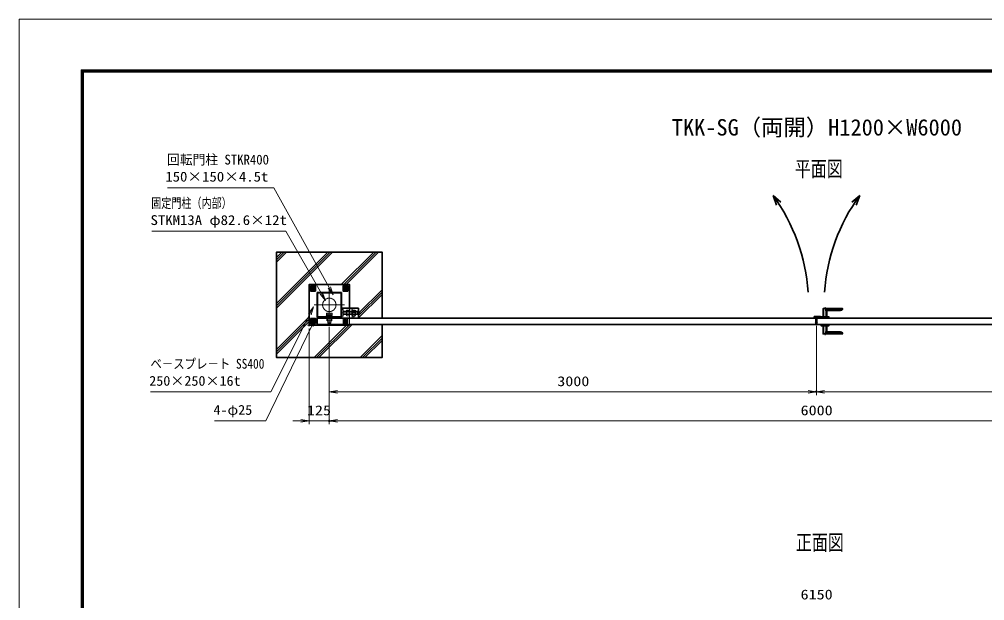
# Model space of a CAD drawing. Units: millimetres, scale not verified. Extents: x -5940 to 5940, y -4200 to 4200.
# Drawn here: x -5940 to 7, y 622 to 4200 of the extents above; entities that cross this region are included whole.
import ezdxf
from ezdxf.enums import TextEntityAlignment as Align

# ---------------------------------------------------------------- set-up
doc = ezdxf.new("R2010")
doc.units = ezdxf.units.MM
doc.header["$LTSCALE"] = 20
doc.header["$PDMODE"] = 32
doc.header["$PDSIZE"] = 10
for name, pattern in [('DASHED', [7.5, 6, -1.5]), ('USER1', [18, 12, -1.5, 3, -1.5]), ('USER2', [9, 6, -0.75, 1.5, -0.75]), ('USER3', [3.75, 3, -0.75])]:
    doc.linetypes.add(name, pattern=pattern)
for name, color, linetype, lineweight in [('0-0_D-TTL', 7, 'Continuous', 18), ('0-1_外形線', 7, 'Continuous', 35), ('0-2_軸線', 200, 'USER1', 15), ('0-4_細線', 2, 'Continuous', 35), ('0-5_寸法線', 4, 'Continuous', 18), ('0-6_0', 7, 'Continuous', 18), ('0-9_隠れ線', 140, 'DASHED', 18), ('0-A_ハッチング', 253, 'Continuous', 13), ('0-B_AM_3N', 140, 'USER3', 25), ('0-C_AM_7N', 6, 'USER2', 18), ('0-D_AM_0N', 7, 'Continuous', 50), ('0-E_AM_4N', 4, 'Continuous', 25)]:
    doc.layers.add(name, color=color, linetype=linetype, lineweight=lineweight)
doc.layers.add('0-7_Defpoints', color=7, linetype='Continuous')
doc.layers.add('0-8_文字', color=254, linetype='Continuous')
doc.styles.add('ＭＳ ゴシック', font='')
doc.styles.get('ＭＳ ゴシック').set_extended_font_data('MS Gothic')

# ---------------------------------------------------------------- blocks, each defined once
blk = doc.blocks.new('_Open')
at = {"layer": '0-6_0'}
blk.add_line((-20, 3.333), (0, 0), dxfattribs=at)
blk.add_lwpolyline([(-20, -3.333), (0, 0), (-20, 0)], dxfattribs=at)
blk = doc.blocks.new('S20')
at = {"layer": '0-5_寸法線'}
for points in [[(-17348147.9, 58570173.2), (-17335079.9, 58570173.2), (-17328228.5, 58557880.6), (-17327741.6, 58557007.1)], [(-17328374, 58557799.4), (-17327741.6, 58557007.1), (-17328082.9, 58557961.7)]]:
    blk.add_lwpolyline(points, dxfattribs=at)
at = {"layer": '0-5_寸法線', "color": 254, "style": 'ＭＳ ゴシック'}
for s, width, p in [('回転門柱 STKR400', 0.95, (-17348211.5, 58572670.1)), ('150×150×4.5t', 1.1, (-17348435.9, 58570570.1))]:
    blk.add_text(s, height=1212, dxfattribs=dict(at, width=width)).set_placement(p, align=Align.BOTTOM_LEFT)
blk = doc.blocks.new('S21')
at = {"layer": '0-5_寸法線'}
for points in [[(-17350106.8, 58564822.4), (-17333582.8, 58564822.4), (-17329203.8, 58557163.1), (-17328707.5, 58556295)], [(-17329348.5, 58557080.4), (-17328707.5, 58556295), (-17329059.1, 58557245.8)]]:
    blk.add_lwpolyline(points, dxfattribs=at)
at = {"layer": '0-5_寸法線', "color": 254, "style": 'ＭＳ ゴシック'}
for s, width, p in [('固定門柱（内部）', 0.75, (-17350170.5, 58567319.2)), ('STKM13A φ82.6×12t', 1.1, (-17350250.8, 58565219.2))]:
    blk.add_text(s, height=1212, dxfattribs=dict(at, width=width)).set_placement(p, align=Align.BOTTOM_LEFT)
blk = doc.blocks.new('S22')
at = {"layer": '0-5_寸法線'}
for points in [[(-17350267.4, 58545036.6), (-17335423.4, 58545036.6), (-17330628.2, 58554603.1), (-17330180.1, 58555497.1)], [(-17330479.2, 58554528.4), (-17330180.1, 58555497.1), (-17330777.2, 58554677.8)]]:
    blk.add_lwpolyline(points, dxfattribs=at)
at = {"layer": '0-5_寸法線', "color": 254, "style": 'ＭＳ ゴシック'}
for s, width, p in [('ベ－スプレ－ト SS400', 0.85, (-17350267.4, 58547533.4)), ('250×250×16t', 1.05, (-17350411.4, 58545433.4))]:
    blk.add_text(s, height=1212, dxfattribs=dict(at, width=width)).set_placement(p, align=Align.BOTTOM_LEFT)
blk = doc.blocks.new('S23')
at = {"layer": '0-5_寸法線'}
for points in [[(-17342357.7, 58541460.8), (-17336048.1, 58541460.8), (-17330364.5, 58553157.6), (-17329927.4, 58554057.1)], [(-17330214.6, 58553084.8), (-17329927.4, 58554057.1), (-17330514.4, 58553230.5)]]:
    blk.add_lwpolyline(points, dxfattribs=at)
at = {"layer": '0-5_寸法線', "color": 254, "style": 'ＭＳ ゴシック', "width": 1.05}
blk.add_text('4-φ25', height=1212, dxfattribs=at).set_placement((-17342501.7, 58541857.6), align=Align.BOTTOM_LEFT)
blk = doc.blocks.new('fffafafa')
at = {"layer": '0-1_外形線'}
for p, q in [((-474, 0), (474, 0)), ((-240, 0), (-240, 980)), ((-220, 1000), (2140, 1000)), ((2160, 900), (0, 900)), ((240, 760), (1917.5, 760)), ((240, 760), (240, 0)), ((2160, 900), (2160, 980)), ((-480, -160), (-480, -6)), ((-480, -160), (480, -160)), ((480, -160), (480, -6))]:
    blk.add_line(p, q, dxfattribs=at)
for centre, radius, start, end in [((-474, -6), 6, 90, 180), ((-220, 980), 20, 90, 180), ((242.5, 1040), 280, 209.99736, 269.48969), ((474, -6), 6, 0, 90), ((1917.5, 1040), 280, 270, 330.00262), ((2140, 980), 20, 0, 90)]:
    blk.add_arc(centre, radius, start, end, dxfattribs=at)
at = {"layer": '0-2_軸線'}
blk.add_line((0, -160), (0, 1155.1), dxfattribs=at)
blk = doc.blocks.new('U9')
at = {"layer": '0-2_軸線', "linetype": 'USER2'}
blk.add_line((0, -945.5), (0, -2320.5), dxfattribs=at)
at = {"layer": '0-9_隠れ線', "linetype": 'USER3'}
for p, q in [((-346.5, -1034.8), (-300, -1008)), ((-346.5, -1034.8), (-346.5, -1242)), ((300, -1008), (-300, -1008)), ((-173.3, -1034.8), (-173.3, -1242)), ((173.3, -1034.8), (173.3, -1242)), ((346.5, -1034.8), (300, -1008)), ((346.5, -1034.8), (346.5, -1242)), ((-346.5, -1242), (-281.9, -1242)), ((-281.9, -1242), (281.9, -1242)), ((-281.9, -1242), (-281.9, -1258)), ((-200, -1258), (-281.9, -1258)), ((-200, -1258), (-200, -1283)), ((200, -1258), (-200, -1258)), ((-172.9, -1408), (-200, -1283)), ((-200, -1408), (-200, -1283)), ((-200, -1408), (-200, -2227.3)), ((-200, -1408), (200, -1408)), ((-200, -2227.3), (200, -2227.3)), ((-169.3, -2258), (-200, -2227.3)), ((-172.9, -1408), (-172.9, -2254.4)), ((-169.3, -2258), (169.3, -2258)), ((200, -2227.3), (169.3, -2258)), ((172.9, -1408), (200, -1283)), ((172.9, -1408), (172.9, -2254.4)), ((200, -1258), (200, -1283)), ((200, -1408), (200, -1283)), ((200, -1408), (200, -2227.3)), ((281.9, -1242), (346.5, -1242))]:
    blk.add_line(p, q, dxfattribs=at)
blk.add_lwpolyline([(281.9, -1242), (281.9, -1258), (200, -1258)], dxfattribs=at)
for centre, radius, start, end in [((-259.9, -1161.1), 153.1, 55.55313, 115.55313), ((0, -1580.7), 572.7, 72.38753, 107.61247), ((259.9, -1161.1), 153.1, 64.44687, 124.44687)]:
    blk.add_arc(centre, radius, start, end, dxfattribs=at)
blk = doc.blocks.new('U10')
at = {"layer": '0-2_軸線', "linetype": 'USER2'}
blk.add_line((0, -1252.9), (0, -1365.1), dxfattribs=at)
at = {"layer": '0-9_隠れ線', "linetype": 'USER3'}
for p, q in [((-338, -1258), (16.7, -1258)), ((-338, -1360), (-338, -1258)), ((-338, -1360), (-20.4, -1360)), ((-20.4, -1360), (16.7, -1258)), ((20.4, -1360), (57.5, -1258)), ((20.4, -1360), (338, -1360)), ((57.5, -1258), (338, -1258)), ((338, -1258), (338, -1360))]:
    blk.add_line(p, q, dxfattribs=at)
blk = doc.blocks.new('U11')
at = {"layer": '0-2_軸線', "linetype": 'USER2'}
blk.add_line((0, -1357), (0, -1423), dxfattribs=at)
at = {"layer": '0-9_隠れ線', "linetype": 'USER3'}
for p, q in [((-370, -1360), (370, -1360)), ((-370, -1420), (-370, -1360)), ((370, -1420), (-370, -1420)), ((370, -1360), (370, -1420))]:
    blk.add_line(p, q, dxfattribs=at)
blk = doc.blocks.new('U12')
at = {"layer": '0-B_AM_3N'}
for p, q in [((-3173.2, -643.5), (-3200, -690)), ((-3200, -690), (-3200, -1290)), ((-2846.8, -643.5), (-3173.2, -643.5)), ((-2846.8, -816.7), (-3173.2, -816.7)), ((-2846.8, -1163.3), (-3173.2, -1163.3)), ((-2846.8, -643.5), (-2820, -690)), ((-2820, -690), (-2820, -1290)), ((-3173.2, -1336.5), (-3200, -1290)), ((-2846.8, -1336.5), (-3173.2, -1336.5)), ((-2846.8, -1336.5), (-2820, -1290))]:
    blk.add_line(p, q, dxfattribs=at)
for centre, radius, start, end in [((-3046.8, -730.1), 153.2, 154.43847, 214.43847), ((-2627.6, -990), 572.4, 162.38303, 197.61697), ((-3046.8, -1249.9), 153.2, 145.56153, 205.56153), ((-2973.2, -730.1), 153.2, 325.56153, 25.56153), ((-2973.2, -1249.9), 153.2, 334.43847, 34.43847), ((-3392.4, -990), 572.4, 342.38303, 17.61697)]:
    blk.add_arc(centre, radius, start, end, dxfattribs=at)
at = {"layer": '0-C_AM_7N'}
blk.add_line((-2801, -990), (-3219, -990), dxfattribs=at)
blk = doc.blocks.new('U13')
at = {"layer": '0-2_軸線', "linetype": 'USER2'}
blk.add_line((-2101, -990), (-2519, -990), dxfattribs=at)
at = {"layer": '0-9_隠れ線', "linetype": 'USER3'}
for p, q in [((-2473.2, -643.5), (-2500, -690)), ((-2500, -690), (-2500, -1290)), ((-2146.8, -643.5), (-2473.2, -643.5)), ((-2146.8, -816.7), (-2473.2, -816.7)), ((-2146.8, -1163.3), (-2473.2, -1163.3)), ((-2146.8, -643.5), (-2120, -690)), ((-2120, -690), (-2120, -1290)), ((-2473.2, -1336.5), (-2500, -1290)), ((-2146.8, -1336.5), (-2473.2, -1336.5)), ((-2146.8, -1336.5), (-2120, -1290))]:
    blk.add_line(p, q, dxfattribs=at)
for centre, radius, start, end in [((-2346.8, -730.1), 153.2, 154.43847, 214.43847), ((-1927.6, -990), 572.4, 162.38303, 197.61697), ((-2346.8, -1249.9), 153.2, 145.56153, 205.56153), ((-2273.2, -730.1), 153.2, 325.56153, 25.56153), ((-2273.2, -1249.9), 153.2, 334.43847, 34.43847), ((-2692.4, -990), 572.4, 342.38303, 17.61697)]:
    blk.add_arc(centre, radius, start, end, dxfattribs=at)
blk = doc.blocks.new('A$C349E2BCA')
at = {"layer": '0-1_外形線'}
for p, q in [((1355.1, 581.1), (-744.9, 581.1)), ((-744.9, 581.1), (-744.9, -588.9)), ((-714.9, -618.9), (1355.1, -618.9))]:
    blk.add_line(p, q, dxfattribs=at)
blk.add_lwpolyline([(1355.1, -618.9), (1355.1, 581.1), (-744.9, 581.1)], dxfattribs=at)
blk.add_arc((-714.9, -588.9), 30, 180, 270, dxfattribs=at)
at = {"layer": '0-9_隠れ線'}
for p, q in [((-714.9, 581.1), (-714.9, -588.9)), ((-714.9, -588.9), (1355.1, -588.9))]:
    blk.add_line(p, q, dxfattribs=at)
blk = doc.blocks.new('U14')
at = {"layer": '0-C_AM_7N'}
for p, q in [((-2228.6, 2000), (-1771.4, 2000)), ((-2000, 2228.6), (-2000, 1771.4))]:
    blk.add_line(p, q, dxfattribs=at)
at = {"layer": '0-D_AM_0N'}
blk.add_lwpolyline([(-2180, 1896.1), (-2000, 1792.2), (-1820, 1896.1), (-1820, 2103.9), (-2000, 2207.8), (-2180, 2103.9)], close=True, dxfattribs=at)
for radius in [180, 101.1]:
    blk.add_circle((-2000, 2000), radius, dxfattribs=at)
at = {"layer": '0-E_AM_4N'}
blk.add_arc((-2000, 2000), 120, 260, 170, dxfattribs=at)
blk = doc.blocks.new('U15')
at = {"layer": '0-C_AM_7N'}
for p, q in [((1771.4, 2000), (2228.6, 2000)), ((2000, 2228.6), (2000, 1771.4))]:
    blk.add_line(p, q, dxfattribs=at)
at = {"layer": '0-D_AM_0N'}
blk.add_lwpolyline([(1820, 1896.1), (2000, 1792.2), (2180, 1896.1), (2180, 2103.9), (2000, 2207.8), (1820, 2103.9)], close=True, dxfattribs=at)
for radius in [180, 101.1]:
    blk.add_circle((2000, 2000), radius, dxfattribs=at)
at = {"layer": '0-E_AM_4N'}
blk.add_arc((2000, 2000), 120, 260, 170, dxfattribs=at)
blk = doc.blocks.new('U16')
at = {"layer": '0-C_AM_7N'}
for p, q in [((1771.4, -2000), (2228.6, -2000)), ((2000, -1771.4), (2000, -2228.6))]:
    blk.add_line(p, q, dxfattribs=at)
at = {"layer": '0-D_AM_0N'}
blk.add_lwpolyline([(1820, -2103.9), (2000, -2207.8), (2180, -2103.9), (2180, -1896.1), (2000, -1792.2), (1820, -1896.1)], close=True, dxfattribs=at)
for radius in [180, 101.1]:
    blk.add_circle((2000, -2000), radius, dxfattribs=at)
at = {"layer": '0-E_AM_4N'}
blk.add_arc((2000, -2000), 120, 260, 170, dxfattribs=at)
blk = doc.blocks.new('U17')
at = {"layer": '0-2_軸線', "linetype": 'USER2'}
for p, q in [((-2228.6, -2000), (-1771.4, -2000)), ((-2000, -1771.4), (-2000, -2228.6))]:
    blk.add_line(p, q, dxfattribs=at)
at = {"layer": '0-9_隠れ線', "linetype": 'USER3'}
blk.add_lwpolyline([(-2180, -2103.9), (-2000, -2207.8), (-1820, -2103.9), (-1820, -1896.1), (-2000, -1792.2), (-2180, -1896.1)], close=True, dxfattribs=at)
for radius in [180, 101.1]:
    blk.add_circle((-2000, -2000), radius, dxfattribs=at)
blk.add_arc((-2000, -2000), 120, 260, 170, dxfattribs=at)
blk = doc.blocks.new('A$C3E275C80')
at = {"layer": '0-1_外形線'}
for p, q in [((1500, 1500), (-1500, 1500)), ((-1500, 1500), (-1500, -1500)), ((1500, -1500), (1500, 1500)), ((-1500, -1500), (1500, -1500))]:
    blk.add_line(p, q, dxfattribs=at)
blk.add_lwpolyline([(-2500, -2420), (-2500, -2500), (2500, -2500), (2500, 2500), (-2500, 2500), (-2500, -420)], dxfattribs=at)
for points in [[(-2300, 1700), (-1700, 1700), (-1700, 2300), (-2300, 2300)], [(1700, 1700), (2300, 1700), (2300, 2300), (1700, 2300)], [(-1200, -1500), (1200, -1500), (1200, -1620), (-1200, -1620)], [(1700, -2300), (2300, -2300), (2300, -1700), (1700, -1700)]]:
    blk.add_lwpolyline(points, close=True, dxfattribs=at)
at = {"layer": '0-2_軸線'}
for p, q in [((0, -1875), (0, 1875)), ((0, -1875), (0, 1875)), ((1875, 0), (-1875, 0)), ((1875, 0), (-1875, 0)), ((-1410.3, -990), (-3840.3, -990))]:
    blk.add_line(p, q, dxfattribs=at)
at = {"layer": '0-9_隠れ線'}
for p, q in [((1420, 1420), (-1420, 1420)), ((-1420, 1420), (-1420, -1420)), ((1420, -1420), (1420, 1420)), ((-3475, -790), (-3500, -815)), ((-1700, -815), (-3500, -815)), ((-3500, -815), (-3500, -990)), ((-1700, -1165), (-3500, -1165)), ((-3475, -790), (-3475, -990)), ((-1700, -790), (-3475, -790)), ((-3475, -1190), (-3475, -990)), ((-2820, -490), (-2820, -1620)), ((-2820, -490), (-2500, -490)), ((-2500, -490), (-2500, -1620)), ((-1700, -590), (-1700, -1390)), ((-1500, -590), (-1700, -590)), ((-3000, -1336.4), (-3000, -1620)), ((-2500, -2420), (-2500, -1620)), ((-1700, -1390), (-1500, -1390)), ((-1420, -1420), (1420, -1420)), ((-300, -1666), (300, -1666)), ((-300, -1966), (-300, -1666)), ((-300, -1966), (300, -1966)), ((300, -1966), (300, -1666))]:
    blk.add_line(p, q, dxfattribs=at)
blk.add_lwpolyline([(-1700, -1190), (-3475, -1190), (-3500, -1165), (-3500, -990)], dxfattribs=at)
blk.add_lwpolyline([(-2300, -2300), (-1700, -2300), (-1700, -1700), (-2300, -1700)], close=True, dxfattribs=at)
for centre, radius in [((-2000, 2000), 250), ((2000, 2000), 250), ((0, 0), 826), ((-2000, -2000), 250), ((2000, -2000), 250)]:
    blk.add_circle(centre, radius, dxfattribs=at)
at = {"layer": '0-1_外形線', "xscale": -1, "rotation": 180}
blk.add_blockref('A$C349E2BCA', (-2855.1, -1038.9), dxfattribs=at)
at = {"layer": '0-9_隠れ線'}
for name in ['U13', 'U9', 'U17', 'U11', 'U10']:
    blk.add_blockref(name, (0, 0), dxfattribs=at)
at = {"layer": '0-B_AM_3N'}
blk.add_blockref('U12', (0, 0), dxfattribs=at)
at = {"layer": '0-D_AM_0N'}
for name in ['U14', 'U15', 'U16']:
    blk.add_blockref(name, (0, 0), dxfattribs=at)

msp = doc.modelspace()

# ---------------------------------------------------------------- linework, layer by layer
at = {"layer": '0-0_D-TTL'}
for points in [[(-5940, -4200), (5940, -4200), (5940, 4200), (-5940, 4200)], [(-5558.14, 3889.71), (5558.14, 3889.71), (5558.14, -3888.86), (-5558.14, -3888.86)], [(-5554.61, 3886.18), (5554.61, 3886.18), (5554.61, -3885.32), (-5554.61, -3885.32)], [(-5551.07, 3882.64), (5551.07, 3882.64), (5551.07, -3881.79), (-5551.07, -3881.79)], [(-5547.54, 3879.11), (5547.54, 3879.11), (5547.54, -3878.25), (-5547.54, -3878.25)], [(-5544, 3875.57), (5544, 3875.57), (5544, -3874.71), (-5544, -3874.71)]]:
    msp.add_lwpolyline(points, close=True, dxfattribs=at)
at = {"layer": '0-1_外形線'}
msp.add_lwpolyline([(-3705.36, 2321.58), (-3705.36, 2117.58), (-4355.36, 2117.58), (-4355.36, 2767.58), (-3705.36, 2767.58), (-3705.36, 2361.58)], dxfattribs=at)
for points in [[(-1032.86, 2361.58), (-4105.36, 2361.58), (-4105.36, 2321.58), (-1032.86, 2321.58)], [(-1005.86, 2366.08), (-1043.86, 2366.08), (-1043.86, 2370.58), (-1005.86, 2370.58)], [(-1027.86, 2361.58), (2044.64, 2361.58), (2044.64, 2321.58), (-1027.86, 2321.58)], [(-1005.86, 2366.08), (-1024.86, 2366.08), (-1024.86, 2361.58), (-1005.86, 2361.58)]]:
    msp.add_lwpolyline(points, close=True, dxfattribs=at)
at = {"layer": '0-2_軸線'}
msp.add_line((-1030.36, 2363.58), (-1030.36, 2319.58), dxfattribs=at)
at = {"layer": '0-4_細線'}
for p, q in [((-1297.16, 3115.65), (-1249.1, 3074.38)), ((-1297.16, 3115.65), (-1276.17, 3055.88)), ((-763.56, 3115.65), (-811.62, 3074.38)), ((-763.56, 3115.65), (-784.54, 3055.88))]:
    msp.add_line(p, q, dxfattribs=at)
msp.add_lwpolyline([(-1028.86, 2366.08), (-1043.86, 2366.08), (-1043.86, 2363.08), (-1028.86, 2363.08)], close=True, dxfattribs=at)
for centre, start, end in [((-2220.51, 2442.58), 3.88395, 36.0897), ((159.8, 2442.58), 143.9103, 176.11605)]:
    msp.add_arc(centre, 1142.63, start, end, dxfattribs=at)
at = {"layer": '0-5_寸法線'}
for p, q in [((-4155.36, 2297.58), (-4155.36, 1708.51)), ((-4030.36, 2306.56), (-4030.36, 1887.67)), ((-4030.36, 2306.56), (-4030.36, 1708.51)), ((-4030.36, 2306.56), (-4030.36, 1708.51)), ((-1030.36, 2313.58), (-1030.36, 1887.67)), ((-1030.36, 2313.58), (-1030.36, 1887.67)), ((-3980.36, 1907.67), (-1080.36, 1907.67)), ((-980.36, 1907.67), (1919.64, 1907.67)), ((-4205.36, 1728.51), (-4255.36, 1728.51)), ((-4155.36, 1728.51), (-4030.36, 1728.51)), ((-3980.36, 1728.51), (1919.64, 1728.51)), ((-3980.36, 1728.51), (-3930.36, 1728.51))]:
    msp.add_line(p, q, dxfattribs=at)
at = {"layer": '0-7_Defpoints'}
for p in [(-4155.36, 2317.58), (-4030.36, 2326.56), (-1030.36, 2333.58), (-1030.36, 1907.67), (-4030.36, 1728.51)]:
    msp.add_point(p, dxfattribs=at)
at = {"layer": '0-A_ハッチング'}
for p, q in [((-4355.36, 2734.38), (-4322.16, 2767.58)), ((-4355.36, 2451.54), (-4039.32, 2767.58)), ((-4355.36, 2719.88), (-4307.66, 2767.58)), ((-4355.36, 2437.04), (-4024.82, 2767.58)), ((-4355.36, 2705.38), (-4293.16, 2767.58)), ((-4355.36, 2422.54), (-4010.32, 2767.58)), ((-3956.47, 2567.58), (-3756.47, 2767.58)), ((-3941.97, 2567.58), (-3741.97, 2767.58)), ((-3927.47, 2567.58), (-3727.47, 2767.58)), ((-3850.36, 2390.86), (-3705.36, 2535.86)), ((-3850.36, 2376.36), (-3705.36, 2521.36)), ((-3850.36, 2361.86), (-3705.36, 2506.86)), ((-4355.36, 2168.7), (-4155.36, 2368.7)), ((-4355.36, 2154.2), (-4155.36, 2354.2)), ((-4355.36, 2139.7), (-4155.36, 2339.7)), ((-4094.63, 2117.58), (-3890.63, 2321.58)), ((-3905.36, 2321.36), (-3905.13, 2321.58)), ((-4123.63, 2117.58), (-3923.63, 2317.58)), ((-4109.13, 2117.58), (-3909.13, 2317.58)), ((-3840.79, 2117.58), (-3705.36, 2253.01)), ((-3826.29, 2117.58), (-3705.36, 2238.51)), ((-3811.79, 2117.58), (-3705.36, 2224.01))]:
    msp.add_line(p, q, dxfattribs=at)

# ---------------------------------------------------------------- block references
at = {"layer": '0-1_外形線', "yscale": 0.05}
for name, p, xscale in [('A$C3E275C80', (-4030.36, 2442.58), -0.05), ('fffafafa', (-976.86, 2369.58), 0.05)]:
    msp.add_blockref(name, p, dxfattribs=dict(at, xscale=xscale))
at = {"layer": '0-1_外形線', "xscale": -0.05, "yscale": 0.05, "rotation": 180}
msp.add_blockref('fffafafa', (-976.86, 2313.58), dxfattribs=at)
at = {"layer": '0-5_寸法線'}
for name, p, xscale, yscale in [('S20', (862381.02, -2925345.27), 0.05, 0.05), ('S21', (862381.02, -2925345.27), 0.05, 0.05), ('S22', (862381.02, -2925345.27), 0.05, 0.05), ('S23', (862381.02, -2925345.27), 0.05, 0.05), ('_Open', (-1030.36, 1907.67), 2.5, 2.5), ('_Open', (-4155.36, 1728.51), 2.5, 2.5)]:
    msp.add_blockref(name, p, dxfattribs=dict(at, xscale=xscale, yscale=yscale))
at = {"layer": '0-5_寸法線', "xscale": 2.5, "yscale": 2.5, "rotation": 180}
for p in [(-4030.36, 1907.67), (-1030.36, 1907.67), (-4030.36, 1728.51), (-4030.36, 1728.51)]:
    msp.add_blockref('_Open', p, dxfattribs=at)

# ---------------------------------------------------------------- texts
at = {"layer": '0-5_寸法線', "color": 254, "style": 'ＭＳ ゴシック', "width": 1.2}
for s, p in [('3000', (-2626.36, 1924.01)), ('125', (-4168.46, 1744.86)), ('6000', (-1127.56, 1744.86)), ('6150', (-1127.56, 611.34))]:
    msp.add_text(s, height=60.56, dxfattribs=at).set_placement(p, align=Align.BOTTOM_LEFT)
at = {"layer": '0-8_文字', "style": 'ＭＳ ゴシック'}
msp.add_text('TKK-SG（両開）H1200×W6000', height=101, dxfattribs=at).set_placement((-1920.88, 3454.38), align=Align.BOTTOM_LEFT)
at = {"layer": '0-8_文字', "style": 'ＭＳ ゴシック', "width": 0.75}
for s, p in [('平面図', (-1162.97, 3202.8)), ('正面図', (-1156.2, 903.04))]:
    msp.add_text(s, height=96.19, dxfattribs=at).set_placement(p, align=Align.BOTTOM_LEFT)

doc.saveas('drawing.dxf')
